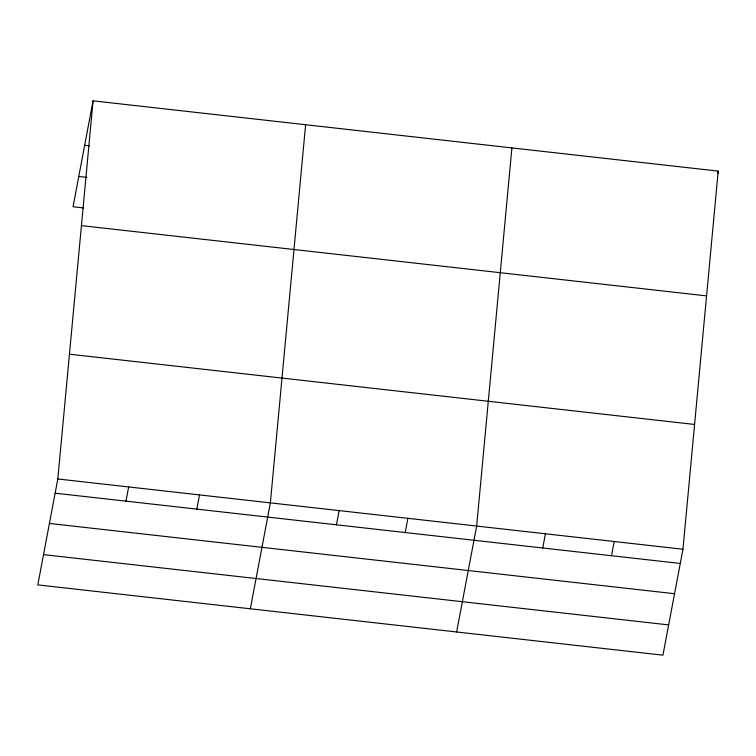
<?xml version="1.0" encoding="UTF-8"?>
<svg xmlns="http://www.w3.org/2000/svg" width="756" height="756" viewBox="0 0 756 756"><rect width="100%" height="100%" fill="white"/><g stroke="black" fill="none" stroke-linecap="round" stroke-linejoin="round"><path stroke-width="1.13" d="M57.815 478.983L93.064 100.831L718.2 171.102L682.952 549.243L662.936 655.168L37.8 584.898L57.815 478.983L682.952 549.243M305.613 124.721L270.365 502.872L250.349 608.788M511.906 147.911L476.658 526.063L456.643 631.978M93.064 100.831L73.048 206.757L83.5 207.928M125.978 501.143L128.662 486.94M196.825 509.109L199.508 494.906M336.439 524.806L339.123 510.602M405.207 532.536L407.89 518.332M542.732 547.996L545.416 533.793M611.5 555.726L614.184 541.523M717.784 173.285L718.2 171.102M84.663 145.303L89.302 145.823M78.766 176.488L86.902 177.395M81.431 225.619L706.567 295.889M69.448 354.186L694.584 424.456M55.131 493.186L680.268 563.456M49.414 523.445L674.55 593.715M43.517 554.63L668.654 624.9"/></g></svg>
